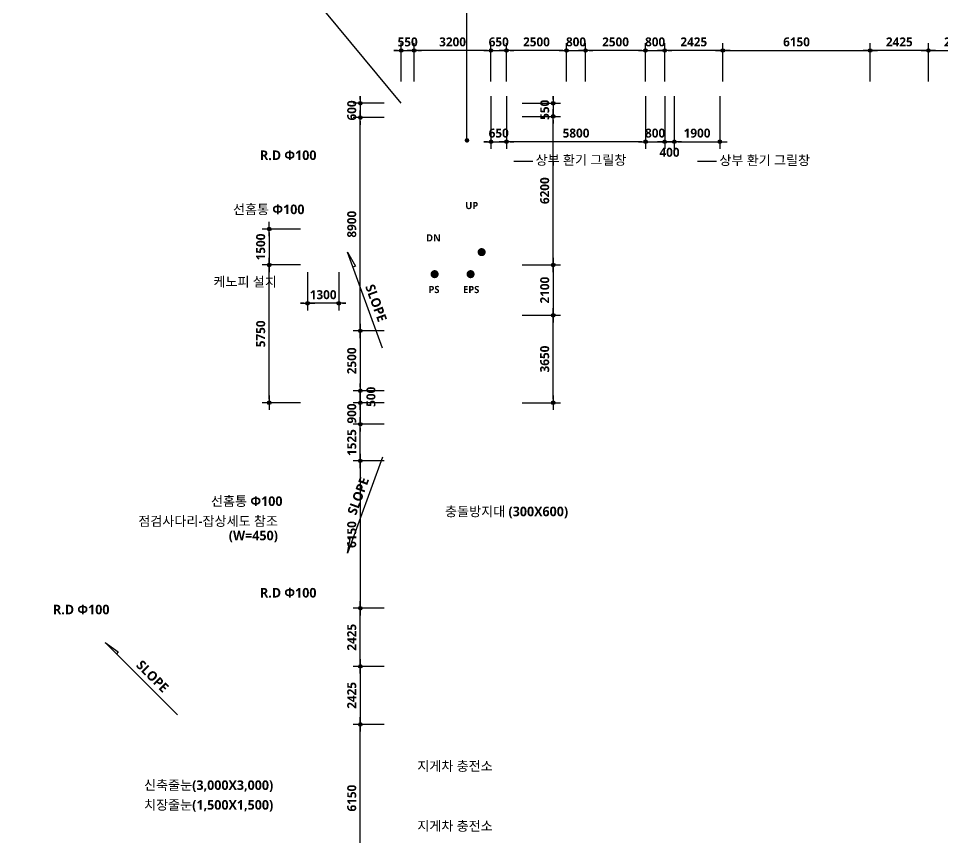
# Model space of a CAD drawing. Header units: millimetres. Extents: x -63924 to 190228206, y 0 to 456875599.
# Drawn here: x 13557 to 52111, y 563706 to 597886 of the extents above; entities that cross this region are included whole.
import ezdxf
from ezdxf.enums import TextEntityAlignment as Align

# ---------------------------------------------------------------- set-up
doc = ezdxf.new("R2010")
doc.units = ezdxf.units.MM
doc.header["$LTSCALE"] = 150
doc.header["$MEASUREMENT"] = 0
doc.header["$PDSIZE"] = -10
doc.layers.get('0').update_dxf_attribs({"linetype": 'CONTINUOUS'})
doc.layers.get('Defpoints').update_dxf_attribs({"color": 153, "linetype": 'CONTINUOUS'})
for name, color, linetype in [('A-ANNO-DIM', 4, 'CONTINUOUS'), ('A-ANNO-LEAD', 4, 'CONTINUOUS'), ('A-ANNO-TEXT1', 7, 'CONTINUOUS'), ('A-FLOR-MARK-ARCH', 1, 'CONTINUOUS')]:
    doc.layers.add(name, color=color, linetype=linetype)
doc.layers.add('Defpoint', color=161, linetype='CONTINUOUS', plot=False)
doc.styles.add('2020음성 1차', font='')
doc.styles.add('SH_대대리576', font='')
doc.styles.add('SH_진천_나눔', font='')
doc.styles.get('2020음성 1차').set_extended_font_data('NanumGothic', bold=True)
doc.styles.get('SH_대대리576').set_extended_font_data('NanumGothic', bold=True)
doc.styles.get('SH_진천_나눔').set_extended_font_data('NanumGothic', bold=True)
doc.dimstyles.new('SHP300내부', dxfattribs={"dimscale": 150, "dimtxt": 2.5, "dimasz": 1, "dimexe": 2, "dimexo": 2, "dimgap": 1, "dimtad": 1, "dimdec": 0, "dimzin": 0, "dimdsep": 46, "dimtxsty": 'SH_대대리576', "dimblk": 'DIMDOT', "dimcen": 0.09, "dimclrd": 256, "dimclre": 256, "dimclrt": 3, "dimadec": 0, "dimazin": 1, "dimtfac": 1, "dimtdec": 0, "dimtix": 1, "dimtmove": 2, "dimatfit": 0, "dimldrblk": 'DIMDOT', "dimfxl": 1, "dimtolj": 1, "dimtzin": 0, "dimlwd": -1, "dimlwe": -1, "dimarcsym": 0})

# ---------------------------------------------------------------- blocks, each defined once
blk = doc.blocks.new('DIMDOT')
at = {"color": 0}
blk.add_line((-2, 0), (2, 0), dxfattribs=at)
for radius in [0.5, 0.25]:
    blk.add_circle((0, 0), radius, dxfattribs=at)
blk = doc.blocks.new('*D1289')
at = {"layer": 'A-ANNO-DIM', "transparency": 16777216}
for p, q in [((29520, 595250), (29520, 596850)), ((30070, 595250), (30070, 596850)), ((29370, 596550), (29220, 596550)), ((29520, 596550), (30070, 596550)), ((30220, 596550), (30370, 596550))]:
    blk.add_line(p, q, dxfattribs=at)
at = {"layer": 'Defpoints', "color": 0, "transparency": 16777216}
for p in [(30070, 596550), (29520, 594950), (30070, 594950)]:
    blk.add_point(p, dxfattribs=at)
at = {"layer": 'A-ANNO-DIM', "linetype": 'ByBlock', "transparency": 16777216, "xscale": 150, "yscale": 150, "zscale": 150}
blk.add_blockref('DIMDOT', (29520, 596550), dxfattribs=at)
at = {"layer": 'A-ANNO-DIM', "linetype": 'ByBlock', "transparency": 16777216, "xscale": 150, "yscale": 150, "zscale": 150, "rotation": 180}
blk.add_blockref('DIMDOT', (30070, 596550), dxfattribs=at)
at = {"layer": 'A-ANNO-DIM', "color": 3, "transparency": 16777216, "insert": (29795, 596906), "char_height": 375, "attachment_point": 5, "style": 'SH_대대리576'}
blk.add_mtext('\\A1;550', dxfattribs=at)
blk = doc.blocks.new('*D1290')
at = {"layer": 'A-ANNO-DIM', "transparency": 16777216}
for p, q in [((30070, 595250), (30070, 596850)), ((33270, 595250), (33270, 596850)), ((33120, 596550), (30220, 596550))]:
    blk.add_line(p, q, dxfattribs=at)
at = {"layer": 'Defpoints', "color": 0, "transparency": 16777216}
for p in [(30070, 596550), (30070, 594950), (33270, 594950)]:
    blk.add_point(p, dxfattribs=at)
at = {"layer": 'A-ANNO-DIM', "linetype": 'ByBlock', "transparency": 16777216, "xscale": 150, "yscale": 150, "zscale": 150, "rotation": 180}
blk.add_blockref('DIMDOT', (30070, 596550), dxfattribs=at)
at = {"layer": 'A-ANNO-DIM', "linetype": 'ByBlock', "transparency": 16777216, "xscale": 150, "yscale": 150, "zscale": 150}
blk.add_blockref('DIMDOT', (33270, 596550), dxfattribs=at)
at = {"layer": 'A-ANNO-DIM', "color": 3, "transparency": 16777216, "insert": (31670, 596907), "char_height": 375, "attachment_point": 5, "style": 'SH_대대리576'}
blk.add_mtext('\\A1;3200', dxfattribs=at)
blk = doc.blocks.new('*D1291')
at = {"layer": 'A-ANNO-DIM', "transparency": 16777216}
for p, q in [((33270, 595250), (33270, 596850)), ((33920, 595250), (33920, 596850)), ((33120, 596550), (32970, 596550)), ((33270, 596550), (33920, 596550)), ((34070, 596550), (34220, 596550))]:
    blk.add_line(p, q, dxfattribs=at)
at = {"layer": 'Defpoints', "color": 0, "transparency": 16777216}
for p in [(33920, 596550), (33270, 594950), (33920, 594950)]:
    blk.add_point(p, dxfattribs=at)
at = {"layer": 'A-ANNO-DIM', "linetype": 'ByBlock', "transparency": 16777216, "xscale": 150, "yscale": 150, "zscale": 150}
blk.add_blockref('DIMDOT', (33270, 596550), dxfattribs=at)
at = {"layer": 'A-ANNO-DIM', "linetype": 'ByBlock', "transparency": 16777216, "xscale": 150, "yscale": 150, "zscale": 150, "rotation": 180}
blk.add_blockref('DIMDOT', (33920, 596550), dxfattribs=at)
at = {"layer": 'A-ANNO-DIM', "color": 3, "transparency": 16777216, "insert": (33595, 596907), "char_height": 375, "attachment_point": 5, "style": 'SH_대대리576'}
blk.add_mtext('\\A1;650', dxfattribs=at)
blk = doc.blocks.new('*D1310')
at = {"layer": 'A-ANNO-DIM', "transparency": 16777216}
for p, q in [((34570, 585500), (36170, 585500)), ((35870, 582000), (35870, 585350)), ((34570, 581850), (36170, 581850))]:
    blk.add_line(p, q, dxfattribs=at)
at = {"layer": 'Defpoints', "color": 0, "transparency": 16777216}
for p in [(34270, 585500), (35870, 585500), (34270, 581850)]:
    blk.add_point(p, dxfattribs=at)
at = {"layer": 'A-ANNO-DIM', "linetype": 'ByBlock', "transparency": 16777216, "xscale": 150, "yscale": 150, "zscale": 150}
for p, rotation in [((35870, 585500), 90), ((35870, 581850), 270)]:
    blk.add_blockref('DIMDOT', p, dxfattribs=dict(at, rotation=rotation))
at = {"layer": 'A-ANNO-DIM', "color": 3, "transparency": 16777216, "insert": (35513, 583675), "char_height": 375, "attachment_point": 5, "rotation": 90, "style": 'SH_대대리576'}
blk.add_mtext('\\A1;3650', dxfattribs=at)
blk = doc.blocks.new('*D1311')
at = {"layer": 'A-ANNO-DIM', "transparency": 16777216}
for p, q in [((34570, 587600), (36170, 587600)), ((35870, 587450), (35870, 585650)), ((34570, 585500), (36170, 585500))]:
    blk.add_line(p, q, dxfattribs=at)
at = {"layer": 'Defpoints', "color": 0, "transparency": 16777216}
for p in [(34270, 587600), (34270, 585500), (35870, 585500)]:
    blk.add_point(p, dxfattribs=at)
at = {"layer": 'A-ANNO-DIM', "linetype": 'ByBlock', "transparency": 16777216, "xscale": 150, "yscale": 150, "zscale": 150}
for p, rotation in [((35870, 587600), 90), ((35870, 585500), 270)]:
    blk.add_blockref('DIMDOT', p, dxfattribs=dict(at, rotation=rotation))
at = {"layer": 'A-ANNO-DIM', "color": 3, "transparency": 16777216, "insert": (35514, 586550), "char_height": 375, "attachment_point": 5, "rotation": 90, "style": 'SH_대대리576'}
blk.add_mtext('\\A1;2100', dxfattribs=at)
blk = doc.blocks.new('*D1312')
at = {"layer": 'A-ANNO-DIM', "transparency": 16777216}
for p, q in [((34570, 593800), (36170, 593800)), ((35870, 587750), (35870, 593650)), ((34570, 587600), (36170, 587600))]:
    blk.add_line(p, q, dxfattribs=at)
at = {"layer": 'Defpoints', "color": 0, "transparency": 16777216}
for p in [(34270, 593800), (35870, 593800), (34270, 587600)]:
    blk.add_point(p, dxfattribs=at)
at = {"layer": 'A-ANNO-DIM', "linetype": 'ByBlock', "transparency": 16777216, "xscale": 150, "yscale": 150, "zscale": 150}
for p, rotation in [((35870, 593800), 90.00000000000007), ((35870, 587600), 270.0000000000001)]:
    blk.add_blockref('DIMDOT', p, dxfattribs=dict(at, rotation=rotation))
at = {"layer": 'A-ANNO-DIM', "color": 3, "transparency": 16777216, "insert": (35513, 590700), "char_height": 375, "attachment_point": 5, "rotation": 90, "style": 'SH_대대리576'}
blk.add_mtext('\\A1;6200', dxfattribs=at)
blk = doc.blocks.new('*D1313')
at = {"layer": 'A-ANNO-DIM', "transparency": 16777216}
for p, q in [((35870, 594500), (35870, 594650)), ((34570, 594350), (36170, 594350)), ((35870, 594350), (35870, 593800)), ((34570, 593800), (36170, 593800)), ((35870, 593650), (35870, 593500))]:
    blk.add_line(p, q, dxfattribs=at)
at = {"layer": 'Defpoints', "color": 0, "transparency": 16777216}
for p in [(34270, 594350), (34270, 593800), (35870, 593800)]:
    blk.add_point(p, dxfattribs=at)
at = {"layer": 'A-ANNO-DIM', "linetype": 'ByBlock', "transparency": 16777216, "xscale": 150, "yscale": 150, "zscale": 150}
for p, rotation in [((35870, 594350), 270), ((35870, 593800), 90)]:
    blk.add_blockref('DIMDOT', p, dxfattribs=dict(at, rotation=rotation))
at = {"layer": 'A-ANNO-DIM', "color": 3, "transparency": 16777216, "insert": (35514, 594075), "char_height": 375, "attachment_point": 5, "rotation": 90, "style": 'SH_대대리576'}
blk.add_mtext('\\A1;550', dxfattribs=at)
blk = doc.blocks.new('*D1634')
at = {"layer": 'A-ANNO-DIM', "transparency": 16777216}
for p, q in [((25320, 589100), (23720, 589100)), ((24020, 588950), (24020, 587750)), ((25320, 587600), (23720, 587600))]:
    blk.add_line(p, q, dxfattribs=at)
at = {"layer": 'Defpoints', "color": 0, "transparency": 16777216}
for p in [(25620, 589100), (24020, 587600), (25620, 587600)]:
    blk.add_point(p, dxfattribs=at)
at = {"layer": 'A-ANNO-DIM', "linetype": 'ByBlock', "transparency": 16777216, "xscale": 150, "yscale": 150, "zscale": 150}
for p, rotation in [((24020, 589100), 90), ((24020, 587600), 270)]:
    blk.add_blockref('DIMDOT', p, dxfattribs=dict(at, rotation=rotation))
at = {"layer": 'A-ANNO-DIM', "color": 3, "transparency": 16777216, "insert": (23664, 588350), "char_height": 375, "attachment_point": 5, "rotation": 90, "style": 'SH_대대리576'}
blk.add_mtext('\\A1;1500', dxfattribs=at)
blk = doc.blocks.new('*D1635')
at = {"layer": 'A-ANNO-DIM', "transparency": 16777216}
for p, q in [((25320, 587600), (23720, 587600)), ((24020, 582000), (24020, 587450)), ((25320, 581850), (23720, 581850))]:
    blk.add_line(p, q, dxfattribs=at)
at = {"layer": 'Defpoints', "color": 0, "transparency": 16777216}
for p in [(24020, 587600), (25620, 587600), (25620, 581850)]:
    blk.add_point(p, dxfattribs=at)
at = {"layer": 'A-ANNO-DIM', "linetype": 'ByBlock', "transparency": 16777216, "xscale": 150, "yscale": 150, "zscale": 150}
for p, rotation in [((24020, 587600), 89.99999999999993), ((24020, 581850), 269.9999999999999)]:
    blk.add_blockref('DIMDOT', p, dxfattribs=dict(at, rotation=rotation))
at = {"layer": 'A-ANNO-DIM', "color": 3, "transparency": 16777216, "insert": (23664, 584725), "char_height": 375, "attachment_point": 5, "rotation": 90, "style": 'SH_대대리576'}
blk.add_mtext('\\A1;5750', dxfattribs=at)
blk = doc.blocks.new('*D1636')
at = {"layer": 'A-ANNO-DIM', "transparency": 16777216}
for p, q in [((25620, 587300), (25620, 585700)), ((26920, 587300), (26920, 585700)), ((25470, 586000), (25320, 586000)), ((26920, 586000), (25620, 586000)), ((27070, 586000), (27220, 586000))]:
    blk.add_line(p, q, dxfattribs=at)
at = {"layer": 'Defpoints', "color": 0, "transparency": 16777216}
for p in [(25620, 587600), (26920, 587600), (25620, 586000)]:
    blk.add_point(p, dxfattribs=at)
at = {"layer": 'A-ANNO-DIM', "linetype": 'ByBlock', "transparency": 16777216, "xscale": 150, "yscale": 150, "zscale": 150}
blk.add_blockref('DIMDOT', (25620, 586000), dxfattribs=at)
at = {"layer": 'A-ANNO-DIM', "linetype": 'ByBlock', "transparency": 16777216, "xscale": 150, "yscale": 150, "zscale": 150, "rotation": 180}
blk.add_blockref('DIMDOT', (26920, 586000), dxfattribs=at)
at = {"layer": 'A-ANNO-DIM', "color": 3, "transparency": 16777216, "insert": (26270, 586357), "char_height": 375, "attachment_point": 5, "style": 'SH_대대리576'}
blk.add_mtext('\\A1;1300', dxfattribs=at)
blk = doc.blocks.new('*D1982')
at = {"layer": 'A-ANNO-DIM', "transparency": 16777216}
for p, q in [((33920, 595250), (33920, 596850)), ((36420, 595250), (36420, 596850)), ((36270, 596550), (34070, 596550))]:
    blk.add_line(p, q, dxfattribs=at)
at = {"layer": 'Defpoints', "color": 0, "transparency": 16777216}
for p in [(33920, 596550), (33920, 594950), (36420, 594950)]:
    blk.add_point(p, dxfattribs=at)
at = {"layer": 'A-ANNO-DIM', "linetype": 'ByBlock', "transparency": 16777216, "xscale": 150, "yscale": 150, "zscale": 150, "rotation": 180}
blk.add_blockref('DIMDOT', (33920, 596550), dxfattribs=at)
at = {"layer": 'A-ANNO-DIM', "linetype": 'ByBlock', "transparency": 16777216, "xscale": 150, "yscale": 150, "zscale": 150}
blk.add_blockref('DIMDOT', (36420, 596550), dxfattribs=at)
at = {"layer": 'A-ANNO-DIM', "color": 3, "transparency": 16777216, "insert": (35170, 596907), "char_height": 375, "attachment_point": 5, "style": 'SH_대대리576'}
blk.add_mtext('\\A1;2500', dxfattribs=at)
blk = doc.blocks.new('*D1983')
at = {"layer": 'A-ANNO-DIM', "transparency": 16777216}
for p, q in [((36420, 595250), (36420, 596850)), ((37220, 595250), (37220, 596850)), ((36270, 596550), (36120, 596550)), ((36420, 596550), (37220, 596550)), ((37370, 596550), (37520, 596550))]:
    blk.add_line(p, q, dxfattribs=at)
at = {"layer": 'Defpoints', "color": 0, "transparency": 16777216}
for p in [(37220, 596550), (36420, 594950), (37220, 594950)]:
    blk.add_point(p, dxfattribs=at)
at = {"layer": 'A-ANNO-DIM', "linetype": 'ByBlock', "transparency": 16777216, "xscale": 150, "yscale": 150, "zscale": 150}
blk.add_blockref('DIMDOT', (36420, 596550), dxfattribs=at)
at = {"layer": 'A-ANNO-DIM', "linetype": 'ByBlock', "transparency": 16777216, "xscale": 150, "yscale": 150, "zscale": 150, "rotation": 180}
blk.add_blockref('DIMDOT', (37220, 596550), dxfattribs=at)
at = {"layer": 'A-ANNO-DIM', "color": 3, "transparency": 16777216, "insert": (36820, 596907), "char_height": 375, "attachment_point": 5, "style": 'SH_대대리576'}
blk.add_mtext('\\A1;800', dxfattribs=at)
blk = doc.blocks.new('*D1984')
at = {"layer": 'A-ANNO-DIM', "transparency": 16777216}
for p, q in [((37220, 595250), (37220, 596850)), ((39720, 595250), (39720, 596850)), ((39570, 596550), (37370, 596550))]:
    blk.add_line(p, q, dxfattribs=at)
at = {"layer": 'Defpoints', "color": 0, "transparency": 16777216}
for p in [(37220, 596550), (37220, 594950), (39720, 594950)]:
    blk.add_point(p, dxfattribs=at)
at = {"layer": 'A-ANNO-DIM', "linetype": 'ByBlock', "transparency": 16777216, "xscale": 150, "yscale": 150, "zscale": 150, "rotation": 180}
blk.add_blockref('DIMDOT', (37220, 596550), dxfattribs=at)
at = {"layer": 'A-ANNO-DIM', "linetype": 'ByBlock', "transparency": 16777216, "xscale": 150, "yscale": 150, "zscale": 150}
blk.add_blockref('DIMDOT', (39720, 596550), dxfattribs=at)
at = {"layer": 'A-ANNO-DIM', "color": 3, "transparency": 16777216, "insert": (38470, 596907), "char_height": 375, "attachment_point": 5, "style": 'SH_대대리576'}
blk.add_mtext('\\A1;2500', dxfattribs=at)
blk = doc.blocks.new('*D1985')
at = {"layer": 'A-ANNO-DIM', "transparency": 16777216}
for p, q in [((39720, 595250), (39720, 596850)), ((40520, 595250), (40520, 596850)), ((39570, 596550), (39420, 596550)), ((39720, 596550), (40520, 596550)), ((40670, 596550), (40820, 596550))]:
    blk.add_line(p, q, dxfattribs=at)
at = {"layer": 'Defpoints', "color": 0, "transparency": 16777216}
for p in [(40520, 596550), (39720, 594950), (40520, 594950)]:
    blk.add_point(p, dxfattribs=at)
at = {"layer": 'A-ANNO-DIM', "linetype": 'ByBlock', "transparency": 16777216, "xscale": 150, "yscale": 150, "zscale": 150}
blk.add_blockref('DIMDOT', (39720, 596550), dxfattribs=at)
at = {"layer": 'A-ANNO-DIM', "linetype": 'ByBlock', "transparency": 16777216, "xscale": 150, "yscale": 150, "zscale": 150, "rotation": 180}
blk.add_blockref('DIMDOT', (40520, 596550), dxfattribs=at)
at = {"layer": 'A-ANNO-DIM', "color": 3, "transparency": 16777216, "insert": (40120, 596907), "char_height": 375, "attachment_point": 5, "style": 'SH_대대리576'}
blk.add_mtext('\\A1;800', dxfattribs=at)
blk = doc.blocks.new('*D1986')
at = {"layer": 'A-ANNO-DIM', "transparency": 16777216}
for p, q in [((40520, 595250), (40520, 596850)), ((42945, 595250), (42945, 596850)), ((42795, 596550), (40670, 596550))]:
    blk.add_line(p, q, dxfattribs=at)
at = {"layer": 'Defpoints', "color": 0, "transparency": 16777216}
for p in [(40520, 596550), (40520, 594950), (42945, 594950)]:
    blk.add_point(p, dxfattribs=at)
at = {"layer": 'A-ANNO-DIM', "linetype": 'ByBlock', "transparency": 16777216, "xscale": 150, "yscale": 150, "zscale": 150, "rotation": 180}
blk.add_blockref('DIMDOT', (40520, 596550), dxfattribs=at)
at = {"layer": 'A-ANNO-DIM', "linetype": 'ByBlock', "transparency": 16777216, "xscale": 150, "yscale": 150, "zscale": 150}
blk.add_blockref('DIMDOT', (42945, 596550), dxfattribs=at)
at = {"layer": 'A-ANNO-DIM', "color": 3, "transparency": 16777216, "insert": (41732, 596907), "char_height": 375, "attachment_point": 5, "style": 'SH_대대리576'}
blk.add_mtext('\\A1;2425', dxfattribs=at)
blk = doc.blocks.new('*D1987')
at = {"layer": 'A-ANNO-DIM', "transparency": 16777216}
for p, q in [((42945, 595250), (42945, 596850)), ((49095, 595250), (49095, 596850)), ((43095, 596550), (48945, 596550))]:
    blk.add_line(p, q, dxfattribs=at)
at = {"layer": 'Defpoints', "color": 0, "transparency": 16777216}
for p in [(49095, 596550), (42945, 594950), (49095, 594950)]:
    blk.add_point(p, dxfattribs=at)
at = {"layer": 'A-ANNO-DIM', "linetype": 'ByBlock', "transparency": 16777216, "xscale": 150, "yscale": 150, "zscale": 150, "rotation": 180}
blk.add_blockref('DIMDOT', (42945, 596550), dxfattribs=at)
at = {"layer": 'A-ANNO-DIM', "linetype": 'ByBlock', "transparency": 16777216, "xscale": 150, "yscale": 150, "zscale": 150}
blk.add_blockref('DIMDOT', (49095, 596550), dxfattribs=at)
at = {"layer": 'A-ANNO-DIM', "color": 3, "transparency": 16777216, "insert": (46020, 596907), "char_height": 375, "attachment_point": 5, "style": 'SH_대대리576'}
blk.add_mtext('\\A1;6150', dxfattribs=at)
blk = doc.blocks.new('*D1988')
at = {"layer": 'A-ANNO-DIM', "transparency": 16777216}
for p, q in [((49095, 595250), (49095, 596850)), ((51520, 595250), (51520, 596850)), ((51370, 596550), (49245, 596550))]:
    blk.add_line(p, q, dxfattribs=at)
at = {"layer": 'Defpoints', "color": 0, "transparency": 16777216}
for p in [(49095, 596550), (49095, 594950), (51520, 594950)]:
    blk.add_point(p, dxfattribs=at)
at = {"layer": 'A-ANNO-DIM', "linetype": 'ByBlock', "transparency": 16777216, "xscale": 150, "yscale": 150, "zscale": 150, "rotation": 180}
blk.add_blockref('DIMDOT', (49095, 596550), dxfattribs=at)
at = {"layer": 'A-ANNO-DIM', "linetype": 'ByBlock', "transparency": 16777216, "xscale": 150, "yscale": 150, "zscale": 150}
blk.add_blockref('DIMDOT', (51520, 596550), dxfattribs=at)
at = {"layer": 'A-ANNO-DIM', "color": 3, "transparency": 16777216, "insert": (50307, 596907), "char_height": 375, "attachment_point": 5, "style": 'SH_대대리576'}
blk.add_mtext('\\A1;2425', dxfattribs=at)
blk = doc.blocks.new('*D1989')
at = {"layer": 'A-ANNO-DIM', "transparency": 16777216}
for p, q in [((51520, 595250), (51520, 596850)), ((53945, 595250), (53945, 596850)), ((51670, 596550), (53795, 596550))]:
    blk.add_line(p, q, dxfattribs=at)
at = {"layer": 'Defpoints', "color": 0, "transparency": 16777216}
for p in [(53945, 596550), (51520, 594950), (53945, 594950)]:
    blk.add_point(p, dxfattribs=at)
at = {"layer": 'A-ANNO-DIM', "linetype": 'ByBlock', "transparency": 16777216, "xscale": 150, "yscale": 150, "zscale": 150, "rotation": 180}
blk.add_blockref('DIMDOT', (51520, 596550), dxfattribs=at)
at = {"layer": 'A-ANNO-DIM', "linetype": 'ByBlock', "transparency": 16777216, "xscale": 150, "yscale": 150, "zscale": 150}
blk.add_blockref('DIMDOT', (53945, 596550), dxfattribs=at)
at = {"layer": 'A-ANNO-DIM', "color": 3, "transparency": 16777216, "insert": (52732, 596907), "char_height": 375, "attachment_point": 5, "style": 'SH_대대리576'}
blk.add_mtext('\\A1;2425', dxfattribs=at)
blk = doc.blocks.new('*D2112')
at = {"layer": 'A-ANNO-DIM', "transparency": 16777216}
for p, q in [((27820, 594500), (27820, 594650)), ((28820, 594350), (27520, 594350)), ((27820, 594350), (27820, 593750)), ((28820, 593750), (27520, 593750)), ((27820, 593600), (27820, 593450))]:
    blk.add_line(p, q, dxfattribs=at)
at = {"layer": 'Defpoints', "color": 0, "transparency": 16777216}
for p in [(29120, 594350), (27820, 593750), (29120, 593750)]:
    blk.add_point(p, dxfattribs=at)
at = {"layer": 'A-ANNO-DIM', "linetype": 'ByBlock', "transparency": 16777216, "xscale": 150, "yscale": 150, "zscale": 150}
for p, rotation in [((27820, 594350), 270), ((27820, 593750), 90)]:
    blk.add_blockref('DIMDOT', p, dxfattribs=dict(at, rotation=rotation))
at = {"layer": 'A-ANNO-DIM', "color": 3, "transparency": 16777216, "insert": (27463, 594050), "char_height": 375, "attachment_point": 5, "rotation": 90, "style": 'SH_대대리576'}
blk.add_mtext('\\A1;600', dxfattribs=at)
blk = doc.blocks.new('*D2113')
at = {"layer": 'A-ANNO-DIM', "transparency": 16777216}
for p, q in [((28820, 593750), (27520, 593750)), ((27820, 585000), (27820, 593600)), ((28820, 584850), (27520, 584850))]:
    blk.add_line(p, q, dxfattribs=at)
at = {"layer": 'Defpoints', "color": 0, "transparency": 16777216}
for p in [(27820, 593750), (29120, 593750), (29120, 584850)]:
    blk.add_point(p, dxfattribs=at)
at = {"layer": 'A-ANNO-DIM', "linetype": 'ByBlock', "transparency": 16777216, "xscale": 150, "yscale": 150, "zscale": 150}
for p, rotation in [((27820, 593750), 89.99999999999993), ((27820, 584850), 269.9999999999999)]:
    blk.add_blockref('DIMDOT', p, dxfattribs=dict(at, rotation=rotation))
at = {"layer": 'A-ANNO-DIM', "color": 3, "transparency": 16777216, "insert": (27463, 589300), "char_height": 375, "attachment_point": 5, "rotation": 90, "style": 'SH_대대리576'}
blk.add_mtext('\\A1;8900', dxfattribs=at)
blk = doc.blocks.new('*D2114')
at = {"layer": 'A-ANNO-DIM', "transparency": 16777216}
for p, q in [((28820, 584850), (27520, 584850)), ((27820, 584700), (27820, 582500)), ((28820, 582350), (27520, 582350))]:
    blk.add_line(p, q, dxfattribs=at)
at = {"layer": 'Defpoints', "color": 0, "transparency": 16777216}
for p in [(29120, 584850), (27820, 582350), (29120, 582350)]:
    blk.add_point(p, dxfattribs=at)
at = {"layer": 'A-ANNO-DIM', "linetype": 'ByBlock', "transparency": 16777216, "xscale": 150, "yscale": 150, "zscale": 150}
for p, rotation in [((27820, 584850), 90.00000000000007), ((27820, 582350), 270.0000000000001)]:
    blk.add_blockref('DIMDOT', p, dxfattribs=dict(at, rotation=rotation))
at = {"layer": 'A-ANNO-DIM', "color": 3, "transparency": 16777216, "insert": (27463, 583600), "char_height": 375, "attachment_point": 5, "rotation": 90, "style": 'SH_대대리576'}
blk.add_mtext('\\A1;2500', dxfattribs=at)
blk = doc.blocks.new('*D2115')
at = {"layer": 'A-ANNO-DIM', "transparency": 16777216}
for p, q in [((27820, 582500), (27820, 582650)), ((28820, 582350), (27520, 582350)), ((27820, 581850), (27820, 582350)), ((28820, 581850), (27520, 581850)), ((27820, 581700), (27820, 581550))]:
    blk.add_line(p, q, dxfattribs=at)
at = {"layer": 'Defpoints', "color": 0, "transparency": 16777216}
for p in [(27820, 582350), (29120, 582350), (29120, 581850)]:
    blk.add_point(p, dxfattribs=at)
at = {"layer": 'A-ANNO-DIM', "linetype": 'ByBlock', "transparency": 16777216, "xscale": 150, "yscale": 150, "zscale": 150}
for p, rotation in [((27820, 582350), 270), ((27820, 581850), 90)]:
    blk.add_blockref('DIMDOT', p, dxfattribs=dict(at, rotation=rotation))
at = {"layer": 'A-ANNO-DIM', "color": 3, "transparency": 16777216, "insert": (28264, 582100), "char_height": 375, "attachment_point": 5, "rotation": 90, "style": 'SH_대대리576'}
blk.add_mtext('\\A1;500', dxfattribs=at)
blk = doc.blocks.new('*D2116')
at = {"layer": 'A-ANNO-DIM', "transparency": 16777216}
for p, q in [((28820, 581850), (27520, 581850)), ((27820, 582000), (27820, 582150)), ((27820, 581850), (27820, 580950)), ((28820, 580950), (27520, 580950)), ((27820, 580800), (27820, 580650))]:
    blk.add_line(p, q, dxfattribs=at)
at = {"layer": 'Defpoints', "color": 0, "transparency": 16777216}
for p in [(29120, 581850), (27820, 580950), (29120, 580950)]:
    blk.add_point(p, dxfattribs=at)
at = {"layer": 'A-ANNO-DIM', "linetype": 'ByBlock', "transparency": 16777216, "xscale": 150, "yscale": 150, "zscale": 150}
for p, rotation in [((27820, 581850), 270), ((27820, 580950), 90)]:
    blk.add_blockref('DIMDOT', p, dxfattribs=dict(at, rotation=rotation))
at = {"layer": 'A-ANNO-DIM', "color": 3, "transparency": 16777216, "insert": (27463, 581400), "char_height": 375, "attachment_point": 5, "rotation": 90, "style": 'SH_대대리576'}
blk.add_mtext('\\A1;900', dxfattribs=at)
blk = doc.blocks.new('*D2117')
at = {"layer": 'A-ANNO-DIM', "transparency": 16777216}
for p, q in [((28820, 580950), (27520, 580950)), ((27820, 579575), (27820, 580800)), ((28820, 579425), (27520, 579425))]:
    blk.add_line(p, q, dxfattribs=at)
at = {"layer": 'Defpoints', "color": 0, "transparency": 16777216}
for p in [(27820, 580950), (29120, 580950), (29120, 579425)]:
    blk.add_point(p, dxfattribs=at)
at = {"layer": 'A-ANNO-DIM', "linetype": 'ByBlock', "transparency": 16777216, "xscale": 150, "yscale": 150, "zscale": 150}
for p, rotation in [((27820, 580950), 90), ((27820, 579425), 270)]:
    blk.add_blockref('DIMDOT', p, dxfattribs=dict(at, rotation=rotation))
at = {"layer": 'A-ANNO-DIM', "color": 3, "transparency": 16777216, "insert": (27463, 580188), "char_height": 375, "attachment_point": 5, "rotation": 90, "style": 'SH_대대리576'}
blk.add_mtext('\\A1;1525', dxfattribs=at)
blk = doc.blocks.new('*D2118')
at = {"layer": 'A-ANNO-DIM', "transparency": 16777216}
for p, q in [((28820, 579425), (27520, 579425)), ((27820, 579275), (27820, 573425)), ((28820, 573275), (27520, 573275))]:
    blk.add_line(p, q, dxfattribs=at)
at = {"layer": 'Defpoints', "color": 0, "transparency": 16777216}
for p in [(29120, 579425), (27820, 573275), (29120, 573275)]:
    blk.add_point(p, dxfattribs=at)
at = {"layer": 'A-ANNO-DIM', "linetype": 'ByBlock', "transparency": 16777216, "xscale": 150, "yscale": 150, "zscale": 150}
for p, rotation in [((27820, 579425), 90.00000000000007), ((27820, 573275), 270.0000000000001)]:
    blk.add_blockref('DIMDOT', p, dxfattribs=dict(at, rotation=rotation))
at = {"layer": 'A-ANNO-DIM', "color": 3, "transparency": 16777216, "insert": (27463, 576350), "char_height": 375, "attachment_point": 5, "rotation": 90, "style": 'SH_대대리576'}
blk.add_mtext('\\A1;6150', dxfattribs=at)
blk = doc.blocks.new('*D2119')
at = {"layer": 'A-ANNO-DIM', "transparency": 16777216}
for p, q in [((28820, 573275), (27520, 573275)), ((27820, 571000), (27820, 573125)), ((28820, 570850), (27520, 570850))]:
    blk.add_line(p, q, dxfattribs=at)
at = {"layer": 'Defpoints', "color": 0, "transparency": 16777216}
for p in [(27820, 573275), (29120, 573275), (29120, 570850)]:
    blk.add_point(p, dxfattribs=at)
at = {"layer": 'A-ANNO-DIM', "linetype": 'ByBlock', "transparency": 16777216, "xscale": 150, "yscale": 150, "zscale": 150}
for p, rotation in [((27820, 573275), 89.99999999999993), ((27820, 570850), 269.9999999999999)]:
    blk.add_blockref('DIMDOT', p, dxfattribs=dict(at, rotation=rotation))
at = {"layer": 'A-ANNO-DIM', "color": 3, "transparency": 16777216, "insert": (27463, 572063), "char_height": 375, "attachment_point": 5, "rotation": 90, "style": 'SH_대대리576'}
blk.add_mtext('\\A1;2425', dxfattribs=at)
blk = doc.blocks.new('*D2120')
at = {"layer": 'A-ANNO-DIM', "transparency": 16777216}
for p, q in [((28820, 570850), (27520, 570850)), ((27820, 570700), (27820, 568575)), ((28820, 568425), (27520, 568425))]:
    blk.add_line(p, q, dxfattribs=at)
at = {"layer": 'Defpoints', "color": 0, "transparency": 16777216}
for p in [(29120, 570850), (27820, 568425), (29120, 568425)]:
    blk.add_point(p, dxfattribs=at)
at = {"layer": 'A-ANNO-DIM', "linetype": 'ByBlock', "transparency": 16777216, "xscale": 150, "yscale": 150, "zscale": 150}
for p, rotation in [((27820, 570850), 90.00000000000007), ((27820, 568425), 270.0000000000001)]:
    blk.add_blockref('DIMDOT', p, dxfattribs=dict(at, rotation=rotation))
at = {"layer": 'A-ANNO-DIM', "color": 3, "transparency": 16777216, "insert": (27463, 569638), "char_height": 375, "attachment_point": 5, "rotation": 90, "style": 'SH_대대리576'}
blk.add_mtext('\\A1;2425', dxfattribs=at)
blk = doc.blocks.new('*D2121')
at = {"layer": 'A-ANNO-DIM', "transparency": 16777216}
for p, q in [((28820, 568425), (27520, 568425)), ((27820, 562425), (27820, 568275)), ((28820, 562275), (27520, 562275))]:
    blk.add_line(p, q, dxfattribs=at)
at = {"layer": 'Defpoints', "color": 0, "transparency": 16777216}
for p in [(27820, 568425), (29120, 568425), (29120, 562275)]:
    blk.add_point(p, dxfattribs=at)
at = {"layer": 'A-ANNO-DIM', "linetype": 'ByBlock', "transparency": 16777216, "xscale": 150, "yscale": 150, "zscale": 150}
for p, rotation in [((27820, 568425), 89.99999999999993), ((27820, 562275), 269.9999999999999)]:
    blk.add_blockref('DIMDOT', p, dxfattribs=dict(at, rotation=rotation))
at = {"layer": 'A-ANNO-DIM', "color": 3, "transparency": 16777216, "insert": (27463, 565350), "char_height": 375, "attachment_point": 5, "rotation": 90, "style": 'SH_대대리576'}
blk.add_mtext('\\A1;6150', dxfattribs=at)
blk = doc.blocks.new('*D2347')
at = {"layer": 'A-ANNO-DIM', "transparency": 16777216}
for p, q in [((33270, 594650), (33270, 592444)), ((33920, 594650), (33920, 592444)), ((33120, 592744), (32970, 592744)), ((33270, 592744), (33920, 592744)), ((34070, 592744), (34220, 592744))]:
    blk.add_line(p, q, dxfattribs=at)
at = {"layer": 'Defpoints', "color": 0, "transparency": 16777216}
for p in [(33270, 594950), (33920, 594950), (33920, 592744)]:
    blk.add_point(p, dxfattribs=at)
at = {"layer": 'A-ANNO-DIM', "linetype": 'ByBlock', "transparency": 16777216, "xscale": 150, "yscale": 150, "zscale": 150}
blk.add_blockref('DIMDOT', (33270, 592744), dxfattribs=at)
at = {"layer": 'A-ANNO-DIM', "linetype": 'ByBlock', "transparency": 16777216, "xscale": 150, "yscale": 150, "zscale": 150, "rotation": 180}
blk.add_blockref('DIMDOT', (33920, 592744), dxfattribs=at)
at = {"layer": 'A-ANNO-DIM', "color": 3, "transparency": 16777216, "insert": (33595, 593101), "char_height": 375, "attachment_point": 5, "style": 'SH_대대리576'}
blk.add_mtext('\\A1;650', dxfattribs=at)
blk = doc.blocks.new('*D2348')
at = {"layer": 'A-ANNO-DIM', "transparency": 16777216}
for p, q in [((33920, 594650), (33920, 592444)), ((39720, 594650), (39720, 592444)), ((39570, 592744), (34070, 592744))]:
    blk.add_line(p, q, dxfattribs=at)
at = {"layer": 'Defpoints', "color": 0, "transparency": 16777216}
for p in [(33920, 594950), (39720, 594950), (33920, 592744)]:
    blk.add_point(p, dxfattribs=at)
at = {"layer": 'A-ANNO-DIM', "linetype": 'ByBlock', "transparency": 16777216, "xscale": 150, "yscale": 150, "zscale": 150, "rotation": 180}
blk.add_blockref('DIMDOT', (33920, 592744), dxfattribs=at)
at = {"layer": 'A-ANNO-DIM', "linetype": 'ByBlock', "transparency": 16777216, "xscale": 150, "yscale": 150, "zscale": 150}
blk.add_blockref('DIMDOT', (39720, 592744), dxfattribs=at)
at = {"layer": 'A-ANNO-DIM', "color": 3, "transparency": 16777216, "insert": (36820, 593101), "char_height": 375, "attachment_point": 5, "style": 'SH_대대리576'}
blk.add_mtext('\\A1;5800', dxfattribs=at)
blk = doc.blocks.new('*D2349')
at = {"layer": 'A-ANNO-DIM', "transparency": 16777216}
for p, q in [((39720, 594650), (39720, 592444)), ((40520, 594650), (40520, 592444)), ((39570, 592744), (39420, 592744)), ((39720, 592744), (40520, 592744)), ((40670, 592744), (40820, 592744))]:
    blk.add_line(p, q, dxfattribs=at)
at = {"layer": 'Defpoints', "color": 0, "transparency": 16777216}
for p in [(39720, 594950), (40520, 594950), (40520, 592744)]:
    blk.add_point(p, dxfattribs=at)
at = {"layer": 'A-ANNO-DIM', "linetype": 'ByBlock', "transparency": 16777216, "xscale": 150, "yscale": 150, "zscale": 150}
blk.add_blockref('DIMDOT', (39720, 592744), dxfattribs=at)
at = {"layer": 'A-ANNO-DIM', "linetype": 'ByBlock', "transparency": 16777216, "xscale": 150, "yscale": 150, "zscale": 150, "rotation": 180}
blk.add_blockref('DIMDOT', (40520, 592744), dxfattribs=at)
at = {"layer": 'A-ANNO-DIM', "color": 3, "transparency": 16777216, "insert": (40120, 593101), "char_height": 375, "attachment_point": 5, "style": 'SH_대대리576'}
blk.add_mtext('\\A1;800', dxfattribs=at)
blk = doc.blocks.new('*D2350')
at = {"layer": 'A-ANNO-DIM', "transparency": 16777216}
for p, q in [((40520, 594650), (40520, 592444)), ((40920, 594650), (40920, 592444)), ((40370, 592744), (40220, 592744)), ((40920, 592744), (40520, 592744)), ((41070, 592744), (41220, 592744))]:
    blk.add_line(p, q, dxfattribs=at)
at = {"layer": 'Defpoints', "color": 0, "transparency": 16777216}
for p in [(40520, 594950), (40920, 594950), (40520, 592744)]:
    blk.add_point(p, dxfattribs=at)
at = {"layer": 'A-ANNO-DIM', "linetype": 'ByBlock', "transparency": 16777216, "xscale": 150, "yscale": 150, "zscale": 150}
blk.add_blockref('DIMDOT', (40520, 592744), dxfattribs=at)
at = {"layer": 'A-ANNO-DIM', "linetype": 'ByBlock', "transparency": 16777216, "xscale": 150, "yscale": 150, "zscale": 150, "rotation": 180}
blk.add_blockref('DIMDOT', (40920, 592744), dxfattribs=at)
at = {"layer": 'A-ANNO-DIM', "color": 3, "transparency": 16777216, "insert": (40720, 592300), "char_height": 375, "attachment_point": 5, "style": 'SH_대대리576'}
blk.add_mtext('\\A1;400', dxfattribs=at)
blk = doc.blocks.new('*D2351')
at = {"layer": 'A-ANNO-DIM', "transparency": 16777216}
for p, q in [((40920, 594650), (40920, 592444)), ((42820, 594650), (42820, 592444)), ((41070, 592744), (42670, 592744))]:
    blk.add_line(p, q, dxfattribs=at)
at = {"layer": 'Defpoints', "color": 0, "transparency": 16777216}
for p in [(40920, 594950), (42820, 594950), (42820, 592744)]:
    blk.add_point(p, dxfattribs=at)
at = {"layer": 'A-ANNO-DIM', "linetype": 'ByBlock', "transparency": 16777216, "xscale": 150, "yscale": 150, "zscale": 150, "rotation": 180}
blk.add_blockref('DIMDOT', (40920, 592744), dxfattribs=at)
at = {"layer": 'A-ANNO-DIM', "linetype": 'ByBlock', "transparency": 16777216, "xscale": 150, "yscale": 150, "zscale": 150}
blk.add_blockref('DIMDOT', (42820, 592744), dxfattribs=at)
at = {"layer": 'A-ANNO-DIM', "color": 3, "transparency": 16777216, "insert": (41870, 593101), "char_height": 375, "attachment_point": 5, "style": 'SH_대대리576'}
blk.add_mtext('\\A1;1900', dxfattribs=at)

msp = doc.modelspace()

# ---------------------------------------------------------------- linework, layer by layer
msp.add_lwpolyline([(32270, 592800), (32270, 598772.8)])
at = {"const_width": 93.8}
msp.add_lwpolyline([(32270, 592753.1, -1), (32270, 592846.9, -1)], format="xyb", close=True, dxfattribs=at)
at = {"layer": 'A-ANNO-LEAD'}
for points in [[(34220.7, 594795.7, 0, 83.3, 0), (34220.7, 594545.7, 0, 0, 0), (34220.7, 591932.1, 0, 0, 0)], [(41884.7, 594795.7, 0, 83.3, 0), (41884.7, 594545.7, 0, 0, 0), (41884.7, 591932.1, 0, 0, 0)], [(27045, 591125, 0, 100, 0), (26895, 591384.8, 0, 0, 0), (26436.3, 592179.2, 0, 0, 0), (25990.9, 592179.2, 0, 0, 0)], [(26545, 590975, 0, 100, 0), (26395, 590715.2, 0, 0, 0), (25936.3, 589920.8, 0, 0, 0), (25490.9, 589920.8, 0, 0, 0)], [(25620, 588350, 0, 100, 0), (25470, 588090.2, 0, 0, 0), (24782, 586898.6, 0, 0, 0), (24336.6, 586898.6, 0, 0, 0)], [(26545, 575100, 0, 100, 0), (26395, 575359.8, 0, 0, 0), (25019, 577743.1, 0, 0, 0), (24573.6, 577743.1, 0, 0, 0)], [(29709.8, 577313.3, 0, 83.3, 0), (29959.8, 577313.3, 0, 0, 0), (31096.8, 577313.3, 0, 0, 0)], [(25895, 575061, 0, 100, 0), (25745, 575320.8, 0, 0, 0), (24827.7, 576909.7, 0, 0, 0), (24382.2, 576909.7, 0, 0, 0)], [(27045, 574975, 0, 100, 0), (26895, 574715.2, 0, 0, 0), (26436.3, 573920.8, 0, 0, 0), (25990.9, 573920.8, 0, 0, 0)], [(13945, 574275, 0, 100, 0), (14095, 574015.2, 0, 0, 0), (14553.7, 573220.8, 0, 0, 0), (14999.1, 573220.8, 0, 0, 0)]]:
    msp.add_lwpolyline(points, format="xyseb", dxfattribs=at)
for points in [[(34220.7, 591932.1), (35020.7, 591932.1)], [(41884.7, 591932.1), (42684.7, 591932.1)], [(28743.8, 584122.8), (27284.5, 588132.2), (27620.8, 587545.1), (27512.5, 587505.7)], [(28743.8, 579577.2), (27284.5, 575567.8), (27404.2, 576233.7), (27512.5, 576194.3)], [(20187, 568833), (17170, 571850), (17722.9, 571460.1), (17641.4, 571378.6)]]:
    msp.add_lwpolyline(points, dxfattribs=at)
at = {"layer": 'A-FLOR-MARK-ARCH', "const_width": 168.8}
for points in [[(32797.7, 588135.9, 1), (32966.4, 588135.9, 1)], [(30835.6, 587216.7, 1), (31004.4, 587216.7, 1)], [(32335.6, 587216.7, 1), (32504.4, 587216.7, 1)]]:
    msp.add_lwpolyline(points, format="xyb", close=True, dxfattribs=at)
at = {"layer": 'Defpoint'}
msp.add_line((29520, 594350), (0, 630000), dxfattribs=at)

# ---------------------------------------------------------------- texts
at = {"layer": 'A-ANNO-TEXT1', "style": '2020음성 1차'}
for s, p in [('R.D Φ100', (25990.9, 592179.2)), ('선홈통 Φ100', (25490.9, 589920.8)), ('케노피 설치', (24336.6, 586898.6)), ('선홈통 Φ100', (24573.6, 577743.1)), ('점검사다리-잡상세도 참조', (24382.2, 576909.7)), ('(W=450)', (24382.2, 576309.7)), ('R.D Φ100', (25990.9, 573920.8)), ('지게차 충전소', (33344.5, 566687.6)), ('지게차 충전소', (33344.5, 564187.6))]:
    msp.add_text(s, height=400, dxfattribs=at).set_placement(p, align=Align.MIDDLE_RIGHT)
for s, p in [('상부 환기 그릴창', (35134, 591980.9)), ('상부 환기 그릴창', (42799.4, 591970)), ('충돌방지대 (300X600)', (31356.1, 577313.3)), ('R.D Φ100', (14999.1, 573220.8))]:
    msp.add_text(s, height=400, dxfattribs=at).set_placement(p, align=Align.MIDDLE_LEFT)
at = {"layer": 'A-ANNO-TEXT1'}
for s, height, style, p in [('UP', 300, 'SH_진천_나눔', (32470, 590080)), ('DN', 300, 'SH_진천_나눔', (30870, 588730)), ('신축줄눈(3,000X3,000)', 400, '2020음성 1차', (21492, 565892.3)), ('치장줄눈(1,500X1,500)', 400, '2020음성 1차', (21492, 565067.6))]:
    msp.add_text(s, height=height, dxfattribs=dict(at, style=style)).set_placement(p, align=Align.MIDDLE_CENTER)
at = {"layer": 'A-ANNO-TEXT1', "style": 'SH_진천_나눔'}
for rotation, p in [(290, (28481.2, 586013.7)), (70, (27729.5, 577959.9)), (315, (19149.9, 570435.8))]:
    msp.add_text('SLOPE', height=400, rotation=rotation, dxfattribs=at).set_placement(p, align=Align.MIDDLE_CENTER)
for s, p in [('PS', (30895, 586576)), ('EPS', (32445, 586575))]:
    msp.add_text(s, height=300, dxfattribs=at).set_placement(p, align=Align.MIDDLE)

# ---------------------------------------------------------------- dimensions: what is measured, and where the dimension line sits
at = {"layer": 'A-ANNO-DIM'}
for base, p1, p2, angle, picture, middle in [((30070, 596550), (29520, 594950), (30070, 594950), 180, '*D1289', (29795, 596906.1)), ((30070, 596550), (33270, 594950), (30070, 594950), 0, '*D1290', (31670, 596906.9)), ((33920, 596550), (33270, 594950), (33920, 594950), 180, '*D1291', (33595, 596906.9)), ((33920, 596550), (36420, 594950), (33920, 594950), 0, '*D1982', (35170, 596906.7)), ((37220, 596550), (36420, 594950), (37220, 594950), 180, '*D1983', (36820, 596906.9)), ((37220, 596550), (39720, 594950), (37220, 594950), 0, '*D1984', (38470, 596906.7)), ((40520, 596550), (39720, 594950), (40520, 594950), 180, '*D1985', (40120, 596906.9)), ((40520, 596550), (42945, 594950), (40520, 594950), 0, '*D1986', (41732.5, 596906.7)), ((49095, 596550), (42945, 594950), (49095, 594950), 180, '*D1987', (46020, 596906.9)), ((49095, 596550), (51520, 594950), (49095, 594950), 0, '*D1988', (50307.5, 596906.7)), ((53945, 596550), (51520, 594950), (53945, 594950), 180, '*D1989', (52732.5, 596906.7)), ((33920, 592744), (33270, 594950), (33920, 594950), 180, '*D2347', (33595, 593100.9)), ((40520, 592744), (39720, 594950), (40520, 594950), 180, '*D2349', (40120, 593100.9)), ((42820, 592744), (40920, 594950), (42820, 594950), 180, '*D2351', (41870, 593100.9)), ((27820, 593750), (29120, 594350), (29120, 593750), 90, '*D2112', (27463.1, 594050)), ((35870, 593800), (34270, 594350), (34270, 593800), 90, '*D1313', (35513.9, 594075)), ((27820, 593750), (29120, 584850), (29120, 593750), 270, '*D2113', (27463.1, 589300)), ((35870, 593800), (34270, 587600), (34270, 593800), 270, '*D1312', (35513.1, 590700)), ((24020, 587600), (25620, 589100), (25620, 587600), 90, '*D1634', (23663.9, 588350)), ((24020, 587600), (25620, 581850), (25620, 587600), 270, '*D1635', (23663.9, 584725)), ((35870, 585500), (34270, 587600), (34270, 585500), 90, '*D1311', (35513.9, 586550)), ((35870, 585500), (34270, 581850), (34270, 585500), 270, '*D1310', (35513.1, 583675)), ((27820, 582350), (29120, 584850), (29120, 582350), 90, '*D2114', (27463.3, 583600)), ((27820, 580950), (29120, 581850), (29120, 580950), 90, '*D2116', (27463.1, 581400)), ((27820, 580950), (29120, 579425), (29120, 580950), 270, '*D2117', (27463.3, 580187.5)), ((27820, 573275), (29120, 579425), (29120, 573275), 90, '*D2118', (27463.1, 576350)), ((27820, 573275), (29120, 570850), (29120, 573275), 270, '*D2119', (27463.3, 572062.5)), ((27820, 568425), (29120, 570850), (29120, 568425), 90, '*D2120', (27463.3, 569637.5)), ((27820, 568425), (29120, 562275), (29120, 568425), 270, '*D2121', (27463.1, 565350))]:
    dim = msp.add_linear_dim(base=base, p1=p1, p2=p2, angle=angle, dimstyle='SHP300내부', dxfattribs=at)
    dim.commit()
    dim.dimension.update_dxf_attribs({"geometry": picture, "text_midpoint": middle})
for base, p1, p2, picture, middle in [((33920, 592744), (39720, 594950), (33920, 594950), '*D2348', (36820, 593100.9)), ((25620, 586000), (26920, 587600), (25620, 587600), '*D1636', (26270, 586356.9))]:
    dim = msp.add_linear_dim(base=base, p1=p1, p2=p2, dimstyle='SHP300내부', dxfattribs=at)
    dim.commit()
    dim.dimension.update_dxf_attribs({"geometry": picture, "text_midpoint": middle})
dim = msp.add_linear_dim(base=(40520, 592744), p1=(40920, 594950), p2=(40520, 594950), dimstyle='SHP300내부', dxfattribs=at)
dim.commit()
dim.dimension.update_dxf_attribs({"geometry": '*D2350', "text_midpoint": (40720, 592299.6), "dimtype": 160})
dim = msp.add_linear_dim(base=(27820, 582350), p1=(29120, 581850), p2=(29120, 582350), angle=270, dimstyle='SHP300내부', dxfattribs=at)
dim.commit()
dim.dimension.update_dxf_attribs({"geometry": '*D2115', "text_midpoint": (28263.9, 582100), "dimtype": 160})

doc.saveas('drawing.dxf')
